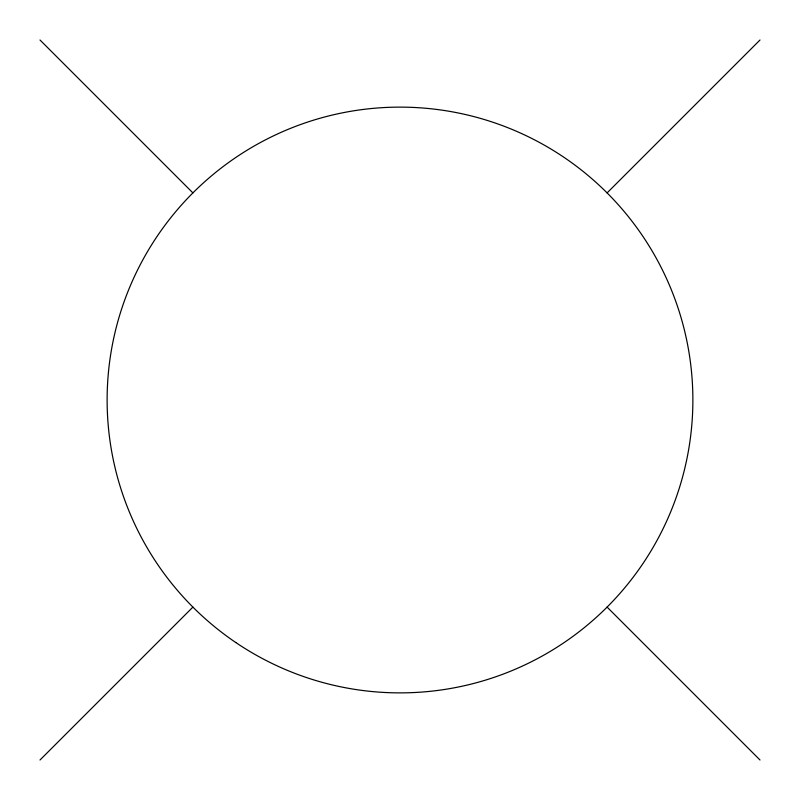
<?xml version="1.0" encoding="UTF-8"?>
<svg xmlns="http://www.w3.org/2000/svg" width="800" height="800" viewBox="0 0 800 800"><rect width="100%" height="100%" fill="white"/><g stroke="black" fill="none" stroke-linecap="round" stroke-linejoin="round"><path stroke-width="1.2" d="M40 760L192.9 607.1M607.1 192.9L760 40M40 40L192.9 192.9M607.1 607.1L760 760M235.84 642.55A292.88 292.88 0 0 0 692.13 420.89A292.88 292.88 0 0 0 272.03 136.56A292.88 292.88 0 0 0 235.84 642.55"/></g></svg>
